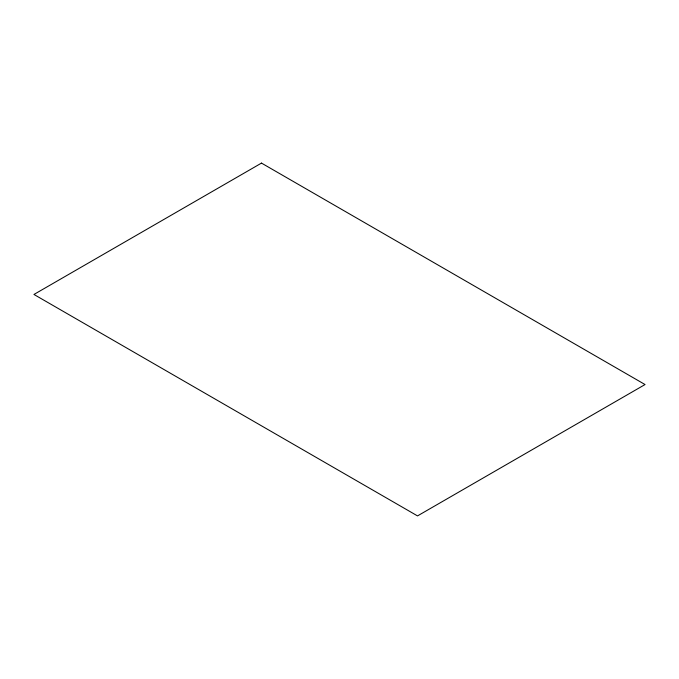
<?xml version="1.0" encoding="UTF-8"?>
<svg xmlns="http://www.w3.org/2000/svg" width="679" height="679" viewBox="0 0 679 679"><rect width="100%" height="100%" fill="white"/><g stroke="black" fill="none" stroke-linecap="round" stroke-linejoin="round"><path stroke-width="1.02" d="M261.483 163.096L33.95 294.457L417.517 515.904L645.05 384.543L261.483 163.096"/></g></svg>
